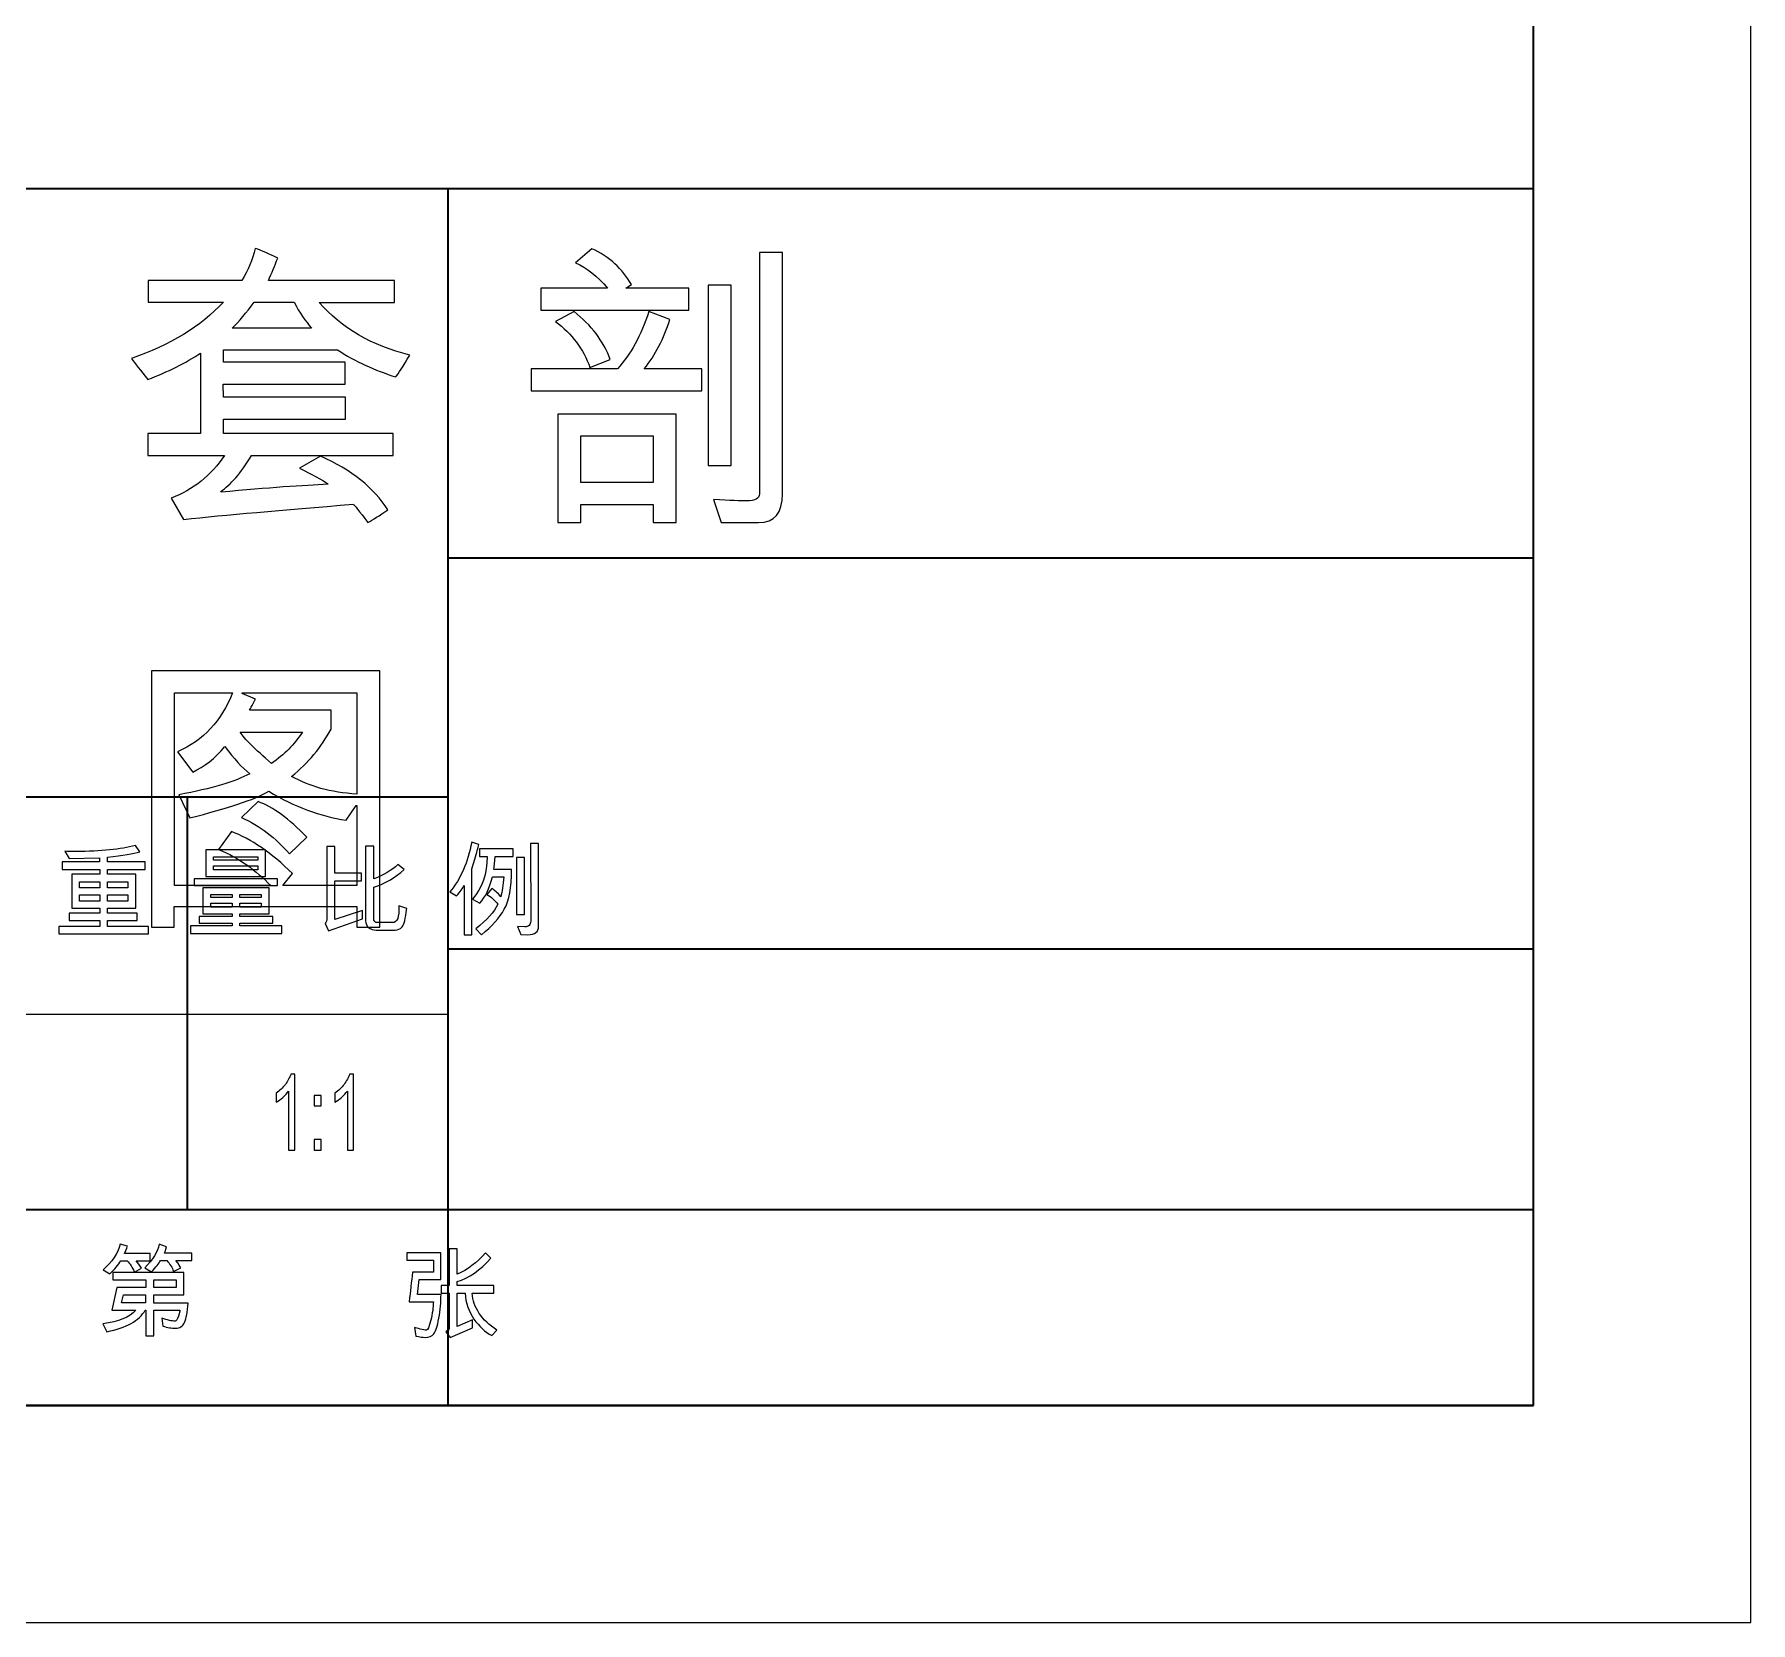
# Model space of a CAD drawing. Header units: millimetres. Extents: x -945 to 945, y -155 to 148.
# Drawn here: x -604.3 to -525.2, y -148.5 to -75.4 of the extents above; entities that cross this region are included whole.
import ezdxf

# ---------------------------------------------------------------- set-up
doc = ezdxf.new("R2010")
doc.units = ezdxf.units.MM
doc.header["$MEASUREMENT"] = 0
doc.layers.add('layer 1', color=7, linetype='Continuous')

msp = doc.modelspace()

# ---------------------------------------------------------------- linework, layer by layer
at = {"layer": 'layer 1', "lineweight": 18}
for points in [[(-525.2319, -148.5), (-525.2319, -148.5), (-525.2319, 148.5), (-525.2319, 148.5)], [(-585.2319, -120.5), (-585.2319, -120.5), (-635.2319, -120.5), (-635.2319, -120.5)], [(-945.2319, -148.5), (-945.2319, -148.5), (-525.2319, -148.5), (-525.2319, -148.5)]]:
    msp.add_open_spline(points, degree=3, dxfattribs=at)
at = {"layer": 'layer 1', "lineweight": 35}
for points in [[(-535.2319, -138.5), (-535.2319, -138.5), (-535.2319, 138.5), (-535.2319, 138.5)], [(-535.2319, -82.5), (-535.2319, -82.5), (-715.2319, -82.5), (-715.2319, -82.5)], [(-585.2319, -82.5), (-585.2319, -82.5), (-585.2319, -138.5), (-585.2319, -138.5)], [(-535.2319, -138.5), (-535.2319, -138.5), (-535.2319, -82.5), (-535.2319, -82.5)], [(-535.2319, -99.5), (-535.2319, -99.5), (-585.2319, -99.5), (-585.2319, -99.5)], [(-585.2319, -110.5), (-585.2319, -110.5), (-715.2319, -110.5), (-715.2319, -110.5)], [(-597.2319, -110.5), (-597.2319, -110.5), (-597.2319, -129.5), (-597.2319, -129.5)], [(-535.2319, -117.5), (-535.2319, -117.5), (-585.2319, -117.5), (-585.2319, -117.5)], [(-535.2319, -129.5), (-535.2319, -129.5), (-635.2319, -129.5), (-635.2319, -129.5)], [(-935.2319, -138.5), (-935.2319, -138.5), (-535.2319, -138.5), (-535.2319, -138.5)], [(-535.2319, -138.5), (-535.2319, -138.5), (-715.2319, -138.5), (-715.2319, -138.5)]]:
    msp.add_open_spline(points, degree=3, dxfattribs=at)
at = {"layer": 'layer 1', "color": 3}
for points, knots in [([(-586.9871, -90.1521), (-587.2996, -90.6753), (-587.5126, -91.0109), (-587.6237, -91.1544), (-588.6052, -90.8558), (-589.5033, -90.4415), (-590.3182, -89.9068), (-590.3182, -89.9068), (-595.5658, -89.9068), (-595.5658, -89.9068), (-595.5658, -89.9068), (-595.5658, -90.4762), (-595.5658, -90.4762), (-595.5658, -90.4762), (-589.957, -90.4762), (-589.957, -90.4762), (-589.957, -90.4762), (-589.957, -91.4878), (-589.957, -91.4878), (-589.957, -91.4878), (-595.5797, -91.4878), (-595.5797, -91.4878), (-595.5797, -91.4878), (-595.5658, -92.085), (-595.5658, -92.085), (-595.5658, -92.085), (-589.9432, -92.085), (-589.9432, -92.085), (-589.9432, -92.085), (-589.9432, -93.1012), (-589.9432, -93.1012), (-589.9432, -93.1012), (-595.5658, -93.1012), (-595.5658, -93.1012), (-595.5658, -93.1012), (-595.5658, -93.7656), (-595.5658, -93.7656), (-595.5658, -93.7656), (-587.7464, -93.7656), (-587.7464, -93.7656), (-587.7464, -93.7656), (-587.7464, -94.7771), (-587.7464, -94.7771), (-587.7464, -94.7771), (-594.2765, -94.7771), (-594.2765, -94.7771), (-594.7649, -95.5804), (-595.2371, -96.1336), (-595.6955, -96.4299), (-595.6955, -96.4299), (-595.6677, -96.4577), (-595.6677, -96.4577), (-593.4941, -96.2632), (-591.8598, -96.1429), (-590.7649, -96.0989), (-590.7649, -96.0989), (-590.7649, -96.0711), (-590.7649, -96.0711), (-591.0311, -95.8906), (-591.4663, -95.6544), (-592.0658, -95.3605), (-592.0658, -95.3605), (-591.0959, -94.8095), (-591.0959, -94.8095), (-589.6677, -95.4345), (-588.6353, -96.2563), (-587.9987, -97.2794), (-588.383, -97.5364), (-588.6862, -97.7308), (-588.9131, -97.8628), (-589.3205, -97.3234), (-589.545, -97.041), (-589.5844, -97.0132), (-592.8992, -97.2818), (-595.5057, -97.5132), (-597.4038, -97.7123), (-597.4038, -97.7123), (-597.9733, -96.7355), (-597.9733, -96.7355), (-596.9571, -96.3419), (-596.1399, -95.6892), (-595.5265, -94.7771), (-595.5265, -94.7771), (-599.052, -94.7771), (-599.052, -94.7771), (-599.052, -94.7771), (-599.052, -93.7656), (-599.052, -93.7656), (-599.052, -93.7656), (-596.6237, -93.7656), (-596.6237, -93.7656), (-596.6237, -93.7656), (-596.6237, -90.0572), (-596.6237, -90.0572), (-597.3158, -90.5132), (-598.126, -90.9206), (-599.052, -91.2771), (-599.3876, -90.8512), (-599.6376, -90.5294), (-599.8043, -90.3072), (-598.0288, -89.7007), (-596.6145, -88.835), (-595.5658, -87.71), (-595.5658, -87.71), (-599.0381, -87.71), (-599.0381, -87.71), (-599.0381, -87.71), (-599.0381, -86.7123), (-599.0381, -86.7123), (-599.0381, -86.7123), (-594.7186, -86.7123), (-594.7186, -86.7123), (-594.4293, -86.247), (-594.2256, -85.754), (-594.1075, -85.2355), (-593.7996, -85.3419), (-593.4547, -85.4924), (-593.0705, -85.6822), (-593.2024, -86.0341), (-593.3436, -86.379), (-593.4987, -86.7123), (-593.4987, -86.7123), (-587.6932, -86.7123), (-587.6932, -86.7123), (-587.6932, -86.7123), (-587.6932, -87.7239), (-587.6932, -87.7239), (-587.6932, -87.7239), (-591.1654, -87.7239), (-591.1654, -87.7239), (-590.1283, -88.9068), (-588.7371, -89.7169), (-586.9871, -90.1521)], [0, 0, 0, 0, 0.0227273, 0.0227273, 0.0227273, 0.0454545, 0.0454545, 0.0454545, 0.0681818, 0.0681818, 0.0681818, 0.0909091, 0.0909091, 0.0909091, 0.1136364, 0.1136364, 0.1136364, 0.1363636, 0.1363636, 0.1363636, 0.1590909, 0.1590909, 0.1590909, 0.1818182, 0.1818182, 0.1818182, 0.2045455, 0.2045455, 0.2045455, 0.2272727, 0.2272727, 0.2272727, 0.25, 0.25, 0.25, 0.2727273, 0.2727273, 0.2727273, 0.2954545, 0.2954545, 0.2954545, 0.3181818, 0.3181818, 0.3181818, 0.3409091, 0.3409091, 0.3409091, 0.3636364, 0.3636364, 0.3636364, 0.3863636, 0.3863636, 0.3863636, 0.4090909, 0.4090909, 0.4090909, 0.4318182, 0.4318182, 0.4318182, 0.4545455, 0.4545455, 0.4545455, 0.4772727, 0.4772727, 0.4772727, 0.5, 0.5, 0.5, 0.5227273, 0.5227273, 0.5227273, 0.5454545, 0.5454545, 0.5454545, 0.5681818, 0.5681818, 0.5681818, 0.5909091, 0.5909091, 0.5909091, 0.6136364, 0.6136364, 0.6136364, 0.6363636, 0.6363636, 0.6363636, 0.6590909, 0.6590909, 0.6590909, 0.6818182, 0.6818182, 0.6818182, 0.7045455, 0.7045455, 0.7045455, 0.7272727, 0.7272727, 0.7272727, 0.75, 0.75, 0.75, 0.7727273, 0.7727273, 0.7727273, 0.7954545, 0.7954545, 0.7954545, 0.8181818, 0.8181818, 0.8181818, 0.8409091, 0.8409091, 0.8409091, 0.8636364, 0.8636364, 0.8636364, 0.8863636, 0.8863636, 0.8863636, 0.9090909, 0.9090909, 0.9090909, 0.9318182, 0.9318182, 0.9318182, 0.9545455, 0.9545455, 0.9545455, 0.9772727, 0.9772727, 0.9772727, 1, 1, 1, 1]), ([(-574.129, -88.0827), (-574.129, -88.0827), (-580.9461, -88.0827), (-580.9461, -88.0827), (-580.9461, -88.0827), (-580.9461, -87.0711), (-580.9461, -87.0711), (-580.9461, -87.0711), (-577.879, -87.0711), (-577.879, -87.0711), (-578.342, -86.5248), (-578.8327, -86.1359), (-579.3512, -85.9068), (-579.3512, -85.9068), (-578.5989, -85.254), (-578.5989, -85.254), (-577.7934, -85.622), (-577.1892, -86.1706), (-576.7818, -86.9021), (-576.7818, -86.9021), (-577.0318, -87.0711), (-577.0318, -87.0711), (-577.0318, -87.0711), (-574.129, -87.0711), (-574.129, -87.0711), (-574.129, -87.0711), (-574.129, -88.0827), (-574.129, -88.0827)], [0, 0, 0, 0, 0.1111111, 0.1111111, 0.1111111, 0.2222222, 0.2222222, 0.2222222, 0.3333333, 0.3333333, 0.3333333, 0.4444444, 0.4444444, 0.4444444, 0.5555556, 0.5555556, 0.5555556, 0.6666667, 0.6666667, 0.6666667, 0.7777778, 0.7777778, 0.7777778, 0.8888889, 0.8888889, 0.8888889, 1, 1, 1, 1]), ([(-569.8234, -96.5318), (-569.8234, -97.4183), (-570.1892, -97.8628), (-570.923, -97.8628), (-570.923, -97.8628), (-572.6452, -97.8628), (-572.6452, -97.8628), (-572.6452, -97.8628), (-573.004, -96.8049), (-573.004, -96.8049), (-572.2262, -96.8443), (-571.717, -96.8651), (-571.4785, -96.8651), (-571.0804, -96.8651), (-570.8813, -96.7586), (-570.8813, -96.5456), (-570.8813, -96.5456), (-570.8813, -85.4322), (-570.8813, -85.4322), (-570.8813, -85.4322), (-569.8234, -85.4322), (-569.8234, -85.4322), (-569.8234, -85.4322), (-569.8234, -96.5318), (-569.8234, -96.5318)], [0, 0, 0, 0, 0.125, 0.125, 0.125, 0.25, 0.25, 0.25, 0.375, 0.375, 0.375, 0.5, 0.5, 0.5, 0.625, 0.625, 0.625, 0.75, 0.75, 0.75, 0.875, 0.875, 0.875, 1, 1, 1, 1]), ([(-572.1846, -95.2378), (-572.1846, -95.2378), (-573.2424, -95.2378), (-573.2424, -95.2378), (-573.2424, -95.2378), (-573.2424, -86.9299), (-573.2424, -86.9299), (-573.2424, -86.9299), (-572.1846, -86.9299), (-572.1846, -86.9299), (-572.1846, -86.9299), (-572.1846, -95.2378), (-572.1846, -95.2378)], [0, 0, 0, 0, 0.25, 0.25, 0.25, 0.5, 0.5, 0.5, 0.75, 0.75, 0.75, 1, 1, 1, 1]), ([(-591.5103, -88.9044), (-591.7904, -88.5966), (-592.0589, -88.1984), (-592.3182, -87.71), (-592.3182, -87.71), (-594.1492, -87.71), (-594.1492, -87.71), (-594.5103, -88.203), (-594.8506, -88.6012), (-595.1654, -88.9044), (-595.1654, -88.9044), (-591.5103, -88.9044), (-591.5103, -88.9044)], [0, 0, 0, 0, 0.25, 0.25, 0.25, 0.5, 0.5, 0.5, 0.75, 0.75, 0.75, 1, 1, 1, 1]), ([(-573.5341, -91.7933), (-573.5341, -91.7933), (-581.3929, -91.7933), (-581.3929, -91.7933), (-581.3929, -91.7933), (-581.3929, -90.7818), (-581.3929, -90.7818), (-581.3929, -90.7818), (-577.4184, -90.7818), (-577.4184, -90.7818), (-576.8211, -90.1267), (-576.3397, -89.247), (-575.9739, -88.1429), (-575.9739, -88.1429), (-575.004, -88.504), (-575.004, -88.504), (-575.2887, -89.3929), (-575.6822, -90.1544), (-576.1846, -90.7818), (-576.1846, -90.7818), (-573.5341, -90.7818), (-573.5341, -90.7818), (-573.5341, -90.7818), (-573.5341, -91.7933), (-573.5341, -91.7933)], [0, 0, 0, 0, 0.125, 0.125, 0.125, 0.25, 0.25, 0.25, 0.375, 0.375, 0.375, 0.5, 0.5, 0.5, 0.625, 0.625, 0.625, 0.75, 0.75, 0.75, 0.875, 0.875, 0.875, 1, 1, 1, 1]), ([(-577.7517, -90.3489), (-577.7517, -90.3489), (-578.6869, -90.7216), (-578.6869, -90.7216), (-578.9901, -89.8743), (-579.5179, -89.1683), (-580.2679, -88.5989), (-580.2679, -88.5989), (-579.4207, -88.1429), (-579.4207, -88.1429), (-578.629, -88.7679), (-578.0711, -89.5017), (-577.7517, -90.3489)], [0, 0, 0, 0, 0.25, 0.25, 0.25, 0.5, 0.5, 0.5, 0.75, 0.75, 0.75, 1, 1, 1, 1]), ([(-574.7123, -97.8628), (-574.7123, -97.8628), (-575.7702, -97.8628), (-575.7702, -97.8628), (-575.7702, -97.8628), (-575.7702, -97.0271), (-575.7702, -97.0271), (-575.7702, -97.0271), (-579.1151, -97.0271), (-579.1151, -97.0271), (-579.1151, -97.0271), (-579.1151, -97.8628), (-579.1151, -97.8628), (-579.1151, -97.8628), (-580.173, -97.8628), (-580.173, -97.8628), (-580.173, -97.8628), (-580.173, -92.8628), (-580.173, -92.8628), (-580.173, -92.8628), (-574.7123, -92.8628), (-574.7123, -92.8628), (-574.7123, -92.8628), (-574.7123, -97.8628), (-574.7123, -97.8628)], [0, 0, 0, 0, 0.125, 0.125, 0.125, 0.25, 0.25, 0.25, 0.375, 0.375, 0.375, 0.5, 0.5, 0.5, 0.625, 0.625, 0.625, 0.75, 0.75, 0.75, 0.875, 0.875, 0.875, 1, 1, 1, 1]), ([(-575.7702, -96.0179), (-575.7702, -96.0179), (-575.7702, -93.8743), (-575.7702, -93.8743), (-575.7702, -93.8743), (-579.1151, -93.8743), (-579.1151, -93.8743), (-579.1151, -93.8743), (-579.1151, -96.0179), (-579.1151, -96.0179), (-579.1151, -96.0179), (-575.7702, -96.0179), (-575.7702, -96.0179)], [0, 0, 0, 0, 0.25, 0.25, 0.25, 0.5, 0.5, 0.5, 0.75, 0.75, 0.75, 1, 1, 1, 1]), ([(-588.3714, -116.4855), (-588.3714, -116.4855), (-589.4293, -116.4855), (-589.4293, -116.4855), (-589.4293, -116.4855), (-589.4293, -115.5271), (-589.4293, -115.5271), (-589.4293, -115.5271), (-597.8321, -115.5271), (-597.8321, -115.5271), (-597.8321, -115.5271), (-597.8321, -116.4855), (-597.8321, -116.4855), (-597.8321, -116.4855), (-598.876, -116.4855), (-598.876, -116.4855), (-598.876, -116.4855), (-598.876, -104.6776), (-598.876, -104.6776), (-598.876, -104.6776), (-588.3714, -104.6776), (-588.3714, -104.6776), (-588.3714, -104.6776), (-588.3714, -116.4855), (-588.3714, -116.4855)], [0, 0, 0, 0, 0.125, 0.125, 0.125, 0.25, 0.25, 0.25, 0.375, 0.375, 0.375, 0.5, 0.5, 0.5, 0.625, 0.625, 0.625, 0.75, 0.75, 0.75, 0.875, 0.875, 0.875, 1, 1, 1, 1]), ([(-589.4293, -114.5711), (-589.4293, -114.5711), (-589.4293, -110.8767), (-589.4293, -110.8767), (-589.4293, -110.8767), (-589.4547, -110.8767), (-589.4547, -110.8767), (-589.4547, -110.8767), (-589.9177, -111.5549), (-589.9177, -111.5549), (-591.1006, -111.3906), (-592.2904, -110.9484), (-593.4848, -110.2239), (-594.1723, -110.622), (-595.3807, -111.0294), (-597.1121, -111.4461), (-597.1121, -111.4461), (-597.6214, -110.3882), (-597.6214, -110.3882), (-596.089, -110.1035), (-595.001, -109.7794), (-594.3598, -109.4183), (-594.7071, -109.1475), (-595.0867, -108.7285), (-595.4987, -108.1637), (-595.9594, -108.7146), (-596.4547, -109.1081), (-596.9825, -109.3419), (-596.9825, -109.3419), (-597.6816, -108.4137), (-597.6816, -108.4137), (-596.4964, -107.8952), (-595.6538, -106.9878), (-595.1515, -105.6938), (-595.1515, -105.6938), (-597.8182, -105.6938), (-597.8182, -105.6938), (-597.8182, -105.6938), (-597.8182, -114.5711), (-597.8182, -114.5711), (-597.8182, -114.5711), (-593.3899, -114.5711), (-593.3899, -114.5711), (-594.0589, -113.8628), (-594.8575, -113.3049), (-595.7904, -112.9044), (-595.7904, -112.9044), (-595.1932, -112.0827), (-595.1932, -112.0827), (-594.2973, -112.423), (-593.3621, -113.0665), (-592.3853, -114.0156), (-592.3853, -114.0156), (-592.832, -114.5711), (-592.832, -114.5711), (-592.832, -114.5711), (-589.4293, -114.5711), (-589.4293, -114.5711)], [0, 0, 0, 0, 0.0526316, 0.0526316, 0.0526316, 0.1052632, 0.1052632, 0.1052632, 0.1578947, 0.1578947, 0.1578947, 0.2105263, 0.2105263, 0.2105263, 0.2631579, 0.2631579, 0.2631579, 0.3157895, 0.3157895, 0.3157895, 0.3684211, 0.3684211, 0.3684211, 0.4210526, 0.4210526, 0.4210526, 0.4736842, 0.4736842, 0.4736842, 0.5263158, 0.5263158, 0.5263158, 0.5789474, 0.5789474, 0.5789474, 0.6315789, 0.6315789, 0.6315789, 0.6842105, 0.6842105, 0.6842105, 0.7368421, 0.7368421, 0.7368421, 0.7894737, 0.7894737, 0.7894737, 0.8421053, 0.8421053, 0.8421053, 0.8947368, 0.8947368, 0.8947368, 0.9473684, 0.9473684, 0.9473684, 1, 1, 1, 1]), ([(-589.4293, -110.3605), (-589.4293, -110.3605), (-589.4293, -105.6938), (-589.4293, -105.6938), (-589.4293, -105.6938), (-594.7047, -105.6938), (-594.7047, -105.6938), (-594.7047, -105.6938), (-594.7047, -105.7216), (-594.7047, -105.7216), (-594.7047, -105.7216), (-594.0936, -105.9855), (-594.0936, -105.9855), (-594.1584, -106.122), (-594.251, -106.2933), (-594.3737, -106.5017), (-594.3737, -106.5017), (-590.6098, -106.5017), (-590.6098, -106.5017), (-590.6098, -106.5017), (-590.6098, -107.3628), (-590.6098, -107.3628), (-591.0566, -108.1984), (-591.6631, -108.9253), (-592.427, -109.541), (-591.626, -110.0063), (-590.626, -110.2794), (-589.4293, -110.3605)], [0, 0, 0, 0, 0.1111111, 0.1111111, 0.1111111, 0.2222222, 0.2222222, 0.2222222, 0.3333333, 0.3333333, 0.3333333, 0.4444444, 0.4444444, 0.4444444, 0.5555556, 0.5555556, 0.5555556, 0.6666667, 0.6666667, 0.6666667, 0.7777778, 0.7777778, 0.7777778, 0.8888889, 0.8888889, 0.8888889, 1, 1, 1, 1]), ([(-591.9316, -107.5132), (-591.9316, -107.5132), (-594.7927, -107.5132), (-594.7927, -107.5132), (-594.6121, -107.8026), (-594.1307, -108.2794), (-593.3483, -108.9438), (-592.7742, -108.5456), (-592.302, -108.0688), (-591.9316, -107.5132)], [0, 0, 0, 0, 0.3333333, 0.3333333, 0.3333333, 0.6666667, 0.6666667, 0.6666667, 1, 1, 1, 1]), ([(-591.7348, -112.335), (-591.7348, -112.335), (-592.5288, -113.1128), (-592.5288, -113.1128), (-593.1515, -112.3813), (-593.8876, -111.8211), (-594.7325, -111.4322), (-594.7325, -111.4322), (-593.9733, -110.7054), (-593.9733, -110.7054), (-593.2904, -110.9507), (-592.5427, -111.4924), (-591.7348, -112.335)], [0, 0, 0, 0, 0.25, 0.25, 0.25, 0.5, 0.5, 0.5, 0.75, 0.75, 0.75, 1, 1, 1, 1]), ([(-599.0269, -116.7916), (-599.0269, -116.7916), (-603.1565, -116.7916), (-603.1565, -116.7916), (-603.1565, -116.7916), (-603.1565, -116.4475), (-603.1565, -116.4475), (-603.1565, -116.4475), (-601.2595, -116.4475), (-601.2595, -116.4475), (-601.2595, -116.4475), (-601.2595, -116.1833), (-601.2595, -116.1833), (-601.2595, -116.1833), (-602.6721, -116.1833), (-602.6721, -116.1833), (-602.6721, -116.1833), (-602.6721, -115.8407), (-602.6721, -115.8407), (-602.6721, -115.8407), (-601.2595, -115.8407), (-601.2595, -115.8407), (-601.2595, -115.8407), (-601.2595, -115.6157), (-601.2595, -115.6157), (-601.2595, -115.6157), (-602.5474, -115.6157), (-602.5474, -115.6157), (-602.5474, -115.6157), (-602.5474, -114.0495), (-602.5474, -114.0495), (-602.5474, -114.0495), (-601.2595, -114.0495), (-601.2595, -114.0495), (-601.2595, -114.0495), (-601.2595, -113.8221), (-601.2595, -113.8221), (-601.2595, -113.8221), (-603.0005, -113.8221), (-603.0005, -113.8221), (-603.0005, -113.8221), (-603.0005, -113.4796), (-603.0005, -113.4796), (-603.0005, -113.4796), (-601.2689, -113.4796), (-601.2689, -113.4796), (-601.2689, -113.4796), (-601.2689, -113.2867), (-601.2689, -113.2867), (-601.2689, -113.2867), (-602.6674, -113.3236), (-602.6674, -113.3236), (-602.6674, -113.3236), (-602.8743, -112.9904), (-602.8743, -112.9904), (-602.7128, -112.9967), (-602.5396, -112.9998), (-602.3522, -112.9998), (-601.2101, -112.9998), (-600.3007, -112.9073), (-599.6242, -112.7223), (-599.6242, -112.7223), (-599.4173, -113.0186), (-599.4173, -113.0186), (-599.7112, -113.0931), (-600.2067, -113.1723), (-600.9036, -113.2546), (-600.9036, -113.2546), (-600.9036, -113.4796), (-600.9036, -113.4796), (-600.9036, -113.4796), (-599.1766, -113.4796), (-599.1766, -113.4796), (-599.1766, -113.4796), (-599.1766, -113.8221), (-599.1766, -113.8221), (-599.1766, -113.8221), (-600.9036, -113.8221), (-600.9036, -113.8221), (-600.9036, -113.8221), (-600.9036, -114.0495), (-600.9036, -114.0495), (-600.9036, -114.0495), (-599.6078, -114.0495), (-599.6078, -114.0495), (-599.6078, -114.0495), (-599.6078, -115.6157), (-599.6078, -115.6157), (-599.6078, -115.6157), (-600.9036, -115.6157), (-600.9036, -115.6157), (-600.9036, -115.6157), (-600.9036, -115.8407), (-600.9036, -115.8407), (-600.9036, -115.8407), (-599.5435, -115.8407), (-599.5435, -115.8407), (-599.5435, -115.8407), (-599.5435, -116.1833), (-599.5435, -116.1833), (-599.5435, -116.1833), (-600.9036, -116.1833), (-600.9036, -116.1833), (-600.9036, -116.1833), (-600.9036, -116.4475), (-600.9036, -116.4475), (-600.9036, -116.4475), (-599.0269, -116.4475), (-599.0269, -116.4475), (-599.0269, -116.4475), (-599.0269, -116.7916), (-599.0269, -116.7916)], [0, 0, 0, 0, 0.027027, 0.027027, 0.027027, 0.0540541, 0.0540541, 0.0540541, 0.0810811, 0.0810811, 0.0810811, 0.1081081, 0.1081081, 0.1081081, 0.1351351, 0.1351351, 0.1351351, 0.1621622, 0.1621622, 0.1621622, 0.1891892, 0.1891892, 0.1891892, 0.2162162, 0.2162162, 0.2162162, 0.2432432, 0.2432432, 0.2432432, 0.2702703, 0.2702703, 0.2702703, 0.2972973, 0.2972973, 0.2972973, 0.3243243, 0.3243243, 0.3243243, 0.3513514, 0.3513514, 0.3513514, 0.3783784, 0.3783784, 0.3783784, 0.4054054, 0.4054054, 0.4054054, 0.4324324, 0.4324324, 0.4324324, 0.4594595, 0.4594595, 0.4594595, 0.4864865, 0.4864865, 0.4864865, 0.5135135, 0.5135135, 0.5135135, 0.5405405, 0.5405405, 0.5405405, 0.5675676, 0.5675676, 0.5675676, 0.5945946, 0.5945946, 0.5945946, 0.6216216, 0.6216216, 0.6216216, 0.6486486, 0.6486486, 0.6486486, 0.6756757, 0.6756757, 0.6756757, 0.7027027, 0.7027027, 0.7027027, 0.7297297, 0.7297297, 0.7297297, 0.7567568, 0.7567568, 0.7567568, 0.7837838, 0.7837838, 0.7837838, 0.8108108, 0.8108108, 0.8108108, 0.8378378, 0.8378378, 0.8378378, 0.8648649, 0.8648649, 0.8648649, 0.8918919, 0.8918919, 0.8918919, 0.9189189, 0.9189189, 0.9189189, 0.9459459, 0.9459459, 0.9459459, 0.972973, 0.972973, 0.972973, 1, 1, 1, 1]), ([(-593.6235, -114.1482), (-593.6235, -114.1482), (-596.3751, -114.1482), (-596.3751, -114.1482), (-596.3751, -114.1482), (-596.3751, -112.9198), (-596.3751, -112.9198), (-596.3751, -112.9198), (-593.6235, -112.9198), (-593.6235, -112.9198), (-593.6235, -112.9198), (-593.6235, -114.1482), (-593.6235, -114.1482)], [0, 0, 0, 0, 0.25, 0.25, 0.25, 0.5, 0.5, 0.5, 0.75, 0.75, 0.75, 1, 1, 1, 1]), ([(-589.1701, -116.0962), (-589.1701, -116.0962), (-590.7364, -116.6559), (-590.7364, -116.6559), (-590.7364, -116.6559), (-590.8783, -116.3141), (-590.8783, -116.3141), (-590.8281, -116.2608), (-590.803, -116.1738), (-590.803, -116.0546), (-590.803, -116.0546), (-590.803, -112.7724), (-590.803, -112.7724), (-590.803, -112.7724), (-590.4306, -112.7724), (-590.4306, -112.7724), (-590.4306, -112.7724), (-590.4306, -114.0039), (-590.4306, -114.0039), (-590.4306, -114.0039), (-589.2093, -114.0039), (-589.2093, -114.0039), (-589.2093, -114.0039), (-589.2093, -114.3481), (-589.2093, -114.3481), (-589.2093, -114.3481), (-590.4306, -114.3481), (-590.4306, -114.3481), (-590.4306, -114.3481), (-590.4306, -116.1346), (-590.4306, -116.1346), (-590.4306, -116.1346), (-589.1701, -115.7215), (-589.1701, -115.7215), (-589.1701, -115.7215), (-589.1701, -116.0962), (-589.1701, -116.0962)], [0, 0, 0, 0, 0.0833333, 0.0833333, 0.0833333, 0.1666667, 0.1666667, 0.1666667, 0.25, 0.25, 0.25, 0.3333333, 0.3333333, 0.3333333, 0.4166667, 0.4166667, 0.4166667, 0.5, 0.5, 0.5, 0.5833333, 0.5833333, 0.5833333, 0.6666667, 0.6666667, 0.6666667, 0.75, 0.75, 0.75, 0.8333333, 0.8333333, 0.8333333, 0.9166667, 0.9166667, 0.9166667, 1, 1, 1, 1]), ([(-587.1256, -115.6321), (-587.1782, -116.097), (-587.2495, -116.3784), (-587.3404, -116.4748), (-587.4314, -116.5712), (-587.5372, -116.6198), (-587.6564, -116.6198), (-587.6564, -116.6198), (-588.5312, -116.6198), (-588.5312, -116.6198), (-588.6739, -116.6198), (-588.7907, -116.5791), (-588.8824, -116.4991), (-588.9749, -116.4184), (-589.0204, -116.3173), (-589.0204, -116.1942), (-589.0204, -116.1942), (-589.0204, -112.752), (-589.0204, -112.752), (-589.0204, -112.752), (-588.6488, -112.752), (-588.6488, -112.752), (-588.6488, -112.752), (-588.6488, -114.2634), (-588.6488, -114.2634), (-588.1878, -114.0839), (-587.8163, -113.8644), (-587.5348, -113.6041), (-587.5348, -113.6041), (-587.2432, -113.8291), (-587.2432, -113.8291), (-587.6626, -114.2132), (-588.1314, -114.4852), (-588.6488, -114.6444), (-588.6488, -114.6444), (-588.6488, -116.1025), (-588.6488, -116.1025), (-588.6488, -116.1471), (-588.6331, -116.1871), (-588.6018, -116.2224), (-588.5704, -116.2577), (-588.5289, -116.2749), (-588.4787, -116.2749), (-588.4787, -116.2749), (-587.7873, -116.2749), (-587.7873, -116.2749), (-587.6681, -116.2749), (-587.5866, -116.2106), (-587.5435, -116.0813), (-587.5011, -115.9512), (-587.4815, -115.7575), (-587.4862, -115.4988), (-587.4862, -115.4988), (-587.1256, -115.6321), (-587.1256, -115.6321)], [0, 0, 0, 0, 0.0555556, 0.0555556, 0.0555556, 0.1111111, 0.1111111, 0.1111111, 0.1666667, 0.1666667, 0.1666667, 0.2222222, 0.2222222, 0.2222222, 0.2777778, 0.2777778, 0.2777778, 0.3333333, 0.3333333, 0.3333333, 0.3888889, 0.3888889, 0.3888889, 0.4444444, 0.4444444, 0.4444444, 0.5, 0.5, 0.5, 0.5555556, 0.5555556, 0.5555556, 0.6111111, 0.6111111, 0.6111111, 0.6666667, 0.6666667, 0.6666667, 0.7222222, 0.7222222, 0.7222222, 0.7777778, 0.7777778, 0.7777778, 0.8333333, 0.8333333, 0.8333333, 0.8888889, 0.8888889, 0.8888889, 0.9444444, 0.9444444, 0.9444444, 1, 1, 1, 1]), ([(-583.8099, -112.683), (-583.8373, -112.8304), (-583.8969, -113.053), (-583.9886, -113.3517), (-583.9886, -113.3517), (-584.1266, -113.7923), (-584.1266, -113.7923), (-584.1266, -113.7923), (-584.1266, -116.8354), (-584.1266, -116.8354), (-584.1266, -116.8354), (-584.4825, -116.8354), (-584.4825, -116.8354), (-584.4825, -116.8354), (-584.4825, -114.5683), (-584.4825, -114.5683), (-584.5436, -114.6953), (-584.6604, -114.8545), (-584.8321, -115.0442), (-584.8321, -115.0442), (-585.1465, -114.8647), (-585.1465, -114.8647), (-584.6353, -114.2508), (-584.2983, -113.4834), (-584.136, -112.5639), (-584.136, -112.5639), (-583.8099, -112.683), (-583.8099, -112.683)], [0, 0, 0, 0, 0.1111111, 0.1111111, 0.1111111, 0.2222222, 0.2222222, 0.2222222, 0.3333333, 0.3333333, 0.3333333, 0.4444444, 0.4444444, 0.4444444, 0.5555556, 0.5555556, 0.5555556, 0.6666667, 0.6666667, 0.6666667, 0.7777778, 0.7777778, 0.7777778, 0.8888889, 0.8888889, 0.8888889, 1, 1, 1, 1]), ([(-582.2295, -113.2271), (-582.2295, -113.2271), (-583.0495, -113.2271), (-583.0495, -113.2271), (-583.0706, -113.4771), (-583.091, -113.6778), (-583.1091, -113.8291), (-583.1091, -113.8291), (-582.2961, -113.8291), (-582.2961, -113.8291), (-582.2993, -114.6546), (-582.4114, -115.2637), (-582.6324, -115.6572), (-582.8543, -116.0507), (-583.2039, -116.4419), (-583.6837, -116.8307), (-583.6837, -116.8307), (-583.9384, -116.5571), (-583.9384, -116.5571), (-583.4328, -116.155), (-583.0973, -115.7787), (-582.9303, -115.4299), (-583.0636, -115.2449), (-583.2306, -115.0936), (-583.4305, -114.9775), (-583.4305, -114.9775), (-583.2125, -114.704), (-583.2125, -114.704), (-583.084, -114.7761), (-582.946, -114.9015), (-582.7994, -115.081), (-582.7336, -114.8513), (-582.6865, -114.5487), (-582.6591, -114.1732), (-582.6591, -114.1732), (-583.1757, -114.1732), (-583.1757, -114.1732), (-583.3199, -114.7032), (-583.5143, -115.1077), (-583.7589, -115.386), (-583.7589, -115.386), (-584.0968, -115.1931), (-584.0968, -115.1931), (-583.6484, -114.6836), (-583.4242, -114.0282), (-583.4242, -113.2271), (-583.4242, -113.2271), (-583.7683, -113.2271), (-583.7683, -113.2271), (-583.7683, -113.2271), (-583.7683, -112.8853), (-583.7683, -112.8853), (-583.7683, -112.8853), (-582.2295, -112.8853), (-582.2295, -112.8853), (-582.2295, -112.8853), (-582.2295, -113.2271), (-582.2295, -113.2271)], [0, 0, 0, 0, 0.0526316, 0.0526316, 0.0526316, 0.1052632, 0.1052632, 0.1052632, 0.1578947, 0.1578947, 0.1578947, 0.2105263, 0.2105263, 0.2105263, 0.2631579, 0.2631579, 0.2631579, 0.3157895, 0.3157895, 0.3157895, 0.3684211, 0.3684211, 0.3684211, 0.4210526, 0.4210526, 0.4210526, 0.4736842, 0.4736842, 0.4736842, 0.5263158, 0.5263158, 0.5263158, 0.5789474, 0.5789474, 0.5789474, 0.6315789, 0.6315789, 0.6315789, 0.6842105, 0.6842105, 0.6842105, 0.7368421, 0.7368421, 0.7368421, 0.7894737, 0.7894737, 0.7894737, 0.8421053, 0.8421053, 0.8421053, 0.8947368, 0.8947368, 0.8947368, 0.9473684, 0.9473684, 0.9473684, 1, 1, 1, 1]), ([(-581.0536, -116.4403), (-581.0536, -116.7053), (-581.2198, -116.8354), (-581.5522, -116.8307), (-581.5522, -116.8307), (-581.8689, -116.826), (-581.8689, -116.826), (-581.8689, -116.826), (-582.0233, -116.4497), (-582.0233, -116.4497), (-582.0233, -116.4497), (-581.6808, -116.4678), (-581.6808, -116.4678), (-581.6086, -116.474), (-581.5467, -116.4529), (-581.495, -116.4035), (-581.4425, -116.3549), (-581.4166, -116.2922), (-581.4166, -116.2153), (-581.4166, -116.2153), (-581.426, -112.6258), (-581.426, -112.6258), (-581.426, -112.6258), (-581.0536, -112.6258), (-581.0536, -112.6258), (-581.0536, -112.6258), (-581.0536, -116.4403), (-581.0536, -116.4403)], [0, 0, 0, 0, 0.1111111, 0.1111111, 0.1111111, 0.2222222, 0.2222222, 0.2222222, 0.3333333, 0.3333333, 0.3333333, 0.4444444, 0.4444444, 0.4444444, 0.5555556, 0.5555556, 0.5555556, 0.6666667, 0.6666667, 0.6666667, 0.7777778, 0.7777778, 0.7777778, 0.8888889, 0.8888889, 0.8888889, 1, 1, 1, 1]), ([(-593.9818, -113.3949), (-593.9818, -113.3949), (-593.9818, -113.2436), (-593.9818, -113.2436), (-593.9818, -113.2436), (-596.0184, -113.2436), (-596.0184, -113.2436), (-596.0184, -113.2436), (-596.0184, -113.3949), (-596.0184, -113.3949), (-596.0184, -113.3949), (-593.9818, -113.3949), (-593.9818, -113.3949)], [0, 0, 0, 0, 0.25, 0.25, 0.25, 0.5, 0.5, 0.5, 0.75, 0.75, 0.75, 1, 1, 1, 1]), ([(-593.9818, -113.8425), (-593.9818, -113.8425), (-593.9818, -113.6685), (-593.9818, -113.6685), (-593.9818, -113.6685), (-596.0184, -113.6685), (-596.0184, -113.6685), (-596.0184, -113.6685), (-596.0184, -113.8425), (-596.0184, -113.8425), (-596.0184, -113.8425), (-593.9818, -113.8425), (-593.9818, -113.8425)], [0, 0, 0, 0, 0.25, 0.25, 0.25, 0.5, 0.5, 0.5, 0.75, 0.75, 0.75, 1, 1, 1, 1]), ([(-581.7082, -115.8986), (-581.7082, -115.8986), (-582.0664, -115.8986), (-582.0664, -115.8986), (-582.0664, -115.8986), (-582.0664, -113.2757), (-582.0664, -113.2757), (-582.0664, -113.2757), (-581.7082, -113.2757), (-581.7082, -113.2757), (-581.7082, -113.2757), (-581.7082, -115.8986), (-581.7082, -115.8986)], [0, 0, 0, 0, 0.25, 0.25, 0.25, 0.5, 0.5, 0.5, 0.75, 0.75, 0.75, 1, 1, 1, 1]), ([(-601.2595, -114.6695), (-601.2595, -114.6695), (-601.2595, -114.392), (-601.2595, -114.392), (-601.2595, -114.392), (-602.1915, -114.392), (-602.1915, -114.392), (-602.1915, -114.392), (-602.1915, -114.6695), (-602.1915, -114.6695), (-602.1915, -114.6695), (-601.2595, -114.6695), (-601.2595, -114.6695)], [0, 0, 0, 0, 0.25, 0.25, 0.25, 0.5, 0.5, 0.5, 0.75, 0.75, 0.75, 1, 1, 1, 1]), ([(-599.9668, -114.6695), (-599.9668, -114.6695), (-599.9668, -114.392), (-599.9668, -114.392), (-599.9668, -114.392), (-600.9036, -114.392), (-600.9036, -114.392), (-600.9036, -114.392), (-600.9036, -114.6695), (-600.9036, -114.6695), (-600.9036, -114.6695), (-599.9668, -114.6695), (-599.9668, -114.6695)], [0, 0, 0, 0, 0.25, 0.25, 0.25, 0.5, 0.5, 0.5, 0.75, 0.75, 0.75, 1, 1, 1, 1]), ([(-593.0787, -114.5614), (-593.0787, -114.5614), (-596.9121, -114.5614), (-596.9121, -114.5614), (-596.9121, -114.5614), (-596.9121, -114.2564), (-596.9121, -114.2564), (-596.9121, -114.2564), (-593.0787, -114.2564), (-593.0787, -114.2564), (-593.0787, -114.2564), (-593.0787, -114.5614), (-593.0787, -114.5614)], [0, 0, 0, 0, 0.25, 0.25, 0.25, 0.5, 0.5, 0.5, 0.75, 0.75, 0.75, 1, 1, 1, 1]), ([(-601.2595, -115.2896), (-601.2595, -115.2896), (-601.2595, -114.9933), (-601.2595, -114.9933), (-601.2595, -114.9933), (-602.1915, -114.9933), (-602.1915, -114.9933), (-602.1915, -114.9933), (-602.1915, -115.2896), (-602.1915, -115.2896), (-602.1915, -115.2896), (-601.2595, -115.2896), (-601.2595, -115.2896)], [0, 0, 0, 0, 0.25, 0.25, 0.25, 0.5, 0.5, 0.5, 0.75, 0.75, 0.75, 1, 1, 1, 1]), ([(-599.9668, -115.2896), (-599.9668, -115.2896), (-599.9668, -114.9933), (-599.9668, -114.9933), (-599.9668, -114.9933), (-600.9036, -114.9933), (-600.9036, -114.9933), (-600.9036, -114.9933), (-600.9036, -115.2896), (-600.9036, -115.2896), (-600.9036, -115.2896), (-599.9668, -115.2896), (-599.9668, -115.2896)], [0, 0, 0, 0, 0.25, 0.25, 0.25, 0.5, 0.5, 0.5, 0.75, 0.75, 0.75, 1, 1, 1, 1]), ([(-592.8859, -116.7712), (-592.8859, -116.7712), (-597.0892, -116.7712), (-597.0892, -116.7712), (-597.0892, -116.7712), (-597.0892, -116.4286), (-597.0892, -116.4286), (-597.0892, -116.4286), (-595.171, -116.4286), (-595.171, -116.4286), (-595.171, -116.4286), (-595.171, -116.293), (-595.171, -116.293), (-595.171, -116.293), (-596.68, -116.293), (-596.68, -116.293), (-596.68, -116.293), (-596.68, -115.9857), (-596.68, -115.9857), (-596.68, -115.9857), (-595.171, -115.9857), (-595.171, -115.9857), (-595.171, -115.9857), (-595.171, -115.8634), (-595.171, -115.8634), (-595.171, -115.8634), (-596.5123, -115.8634), (-596.5123, -115.8634), (-596.5123, -115.8634), (-596.5123, -114.6695), (-596.5123, -114.6695), (-596.5123, -114.6695), (-593.4668, -114.6695), (-593.4668, -114.6695), (-593.4668, -114.6695), (-593.4668, -115.8634), (-593.4668, -115.8634), (-593.4668, -115.8634), (-594.8127, -115.8634), (-594.8127, -115.8634), (-594.8127, -115.8634), (-594.8127, -115.9857), (-594.8127, -115.9857), (-594.8127, -115.9857), (-593.2904, -115.9857), (-593.2904, -115.9857), (-593.2904, -115.9857), (-593.2904, -116.293), (-593.2904, -116.293), (-593.2904, -116.293), (-594.8127, -116.293), (-594.8127, -116.293), (-594.8127, -116.293), (-594.8127, -116.4286), (-594.8127, -116.4286), (-594.8127, -116.4286), (-592.8859, -116.4286), (-592.8859, -116.4286), (-592.8859, -116.4286), (-592.8859, -116.7712), (-592.8859, -116.7712)], [0, 0, 0, 0, 0.05, 0.05, 0.05, 0.1, 0.1, 0.1, 0.15, 0.15, 0.15, 0.2, 0.2, 0.2, 0.25, 0.25, 0.25, 0.3, 0.3, 0.3, 0.35, 0.35, 0.35, 0.4, 0.4, 0.4, 0.45, 0.45, 0.45, 0.5, 0.5, 0.5, 0.55, 0.55, 0.55, 0.6, 0.6, 0.6, 0.65, 0.65, 0.65, 0.7, 0.7, 0.7, 0.75, 0.75, 0.75, 0.8, 0.8, 0.8, 0.85, 0.85, 0.85, 0.9, 0.9, 0.9, 0.95, 0.95, 0.95, 1, 1, 1, 1]), ([(-595.171, -115.1219), (-595.171, -115.1219), (-595.171, -114.9753), (-595.171, -114.9753), (-595.171, -114.9753), (-596.154, -114.9753), (-596.154, -114.9753), (-596.154, -114.9753), (-596.154, -115.1219), (-596.154, -115.1219), (-596.154, -115.1219), (-595.171, -115.1219), (-595.171, -115.1219)], [0, 0, 0, 0, 0.25, 0.25, 0.25, 0.5, 0.5, 0.5, 0.75, 0.75, 0.75, 1, 1, 1, 1]), ([(-595.171, -115.5585), (-595.171, -115.5585), (-595.171, -115.3837), (-595.171, -115.3837), (-595.171, -115.3837), (-596.154, -115.3837), (-596.154, -115.3837), (-596.154, -115.3837), (-596.154, -115.5585), (-596.154, -115.5585), (-596.154, -115.5585), (-595.171, -115.5585), (-595.171, -115.5585)], [0, 0, 0, 0, 0.25, 0.25, 0.25, 0.5, 0.5, 0.5, 0.75, 0.75, 0.75, 1, 1, 1, 1]), ([(-593.8258, -115.1219), (-593.8258, -115.1219), (-593.8258, -114.9753), (-593.8258, -114.9753), (-593.8258, -114.9753), (-594.8127, -114.9753), (-594.8127, -114.9753), (-594.8127, -114.9753), (-594.8127, -115.1219), (-594.8127, -115.1219), (-594.8127, -115.1219), (-593.8258, -115.1219), (-593.8258, -115.1219)], [0, 0, 0, 0, 0.25, 0.25, 0.25, 0.5, 0.5, 0.5, 0.75, 0.75, 0.75, 1, 1, 1, 1]), ([(-593.8258, -115.5585), (-593.8258, -115.5585), (-593.8258, -115.3837), (-593.8258, -115.3837), (-593.8258, -115.3837), (-594.8127, -115.3837), (-594.8127, -115.3837), (-594.8127, -115.3837), (-594.8127, -115.5585), (-594.8127, -115.5585), (-594.8127, -115.5585), (-593.8258, -115.5585), (-593.8258, -115.5585)], [0, 0, 0, 0, 0.25, 0.25, 0.25, 0.5, 0.5, 0.5, 0.75, 0.75, 0.75, 1, 1, 1, 1]), ([(-592.2795, -126.75), (-592.2795, -126.75), (-592.5648, -126.75), (-592.5648, -126.75), (-592.5648, -126.75), (-592.5648, -124.0262), (-592.5648, -124.0262), (-592.6334, -124.125), (-592.7237, -124.223), (-592.835, -124.3211), (-592.9463, -124.4191), (-593.0468, -124.4928), (-593.1355, -124.5414), (-593.1355, -124.5414), (-593.1355, -124.1282), (-593.1355, -124.1282), (-592.9761, -124.0164), (-592.8367, -123.8803), (-592.7172, -123.7199), (-592.5978, -123.5603), (-592.513, -123.4056), (-592.4632, -123.2549), (-592.4632, -123.2549), (-592.2795, -123.2549), (-592.2795, -123.2549), (-592.2795, -123.2549), (-592.2795, -126.75), (-592.2795, -126.75)], [0, 0, 0, 0, 0.1111111, 0.1111111, 0.1111111, 0.2222222, 0.2222222, 0.2222222, 0.3333333, 0.3333333, 0.3333333, 0.4444444, 0.4444444, 0.4444444, 0.5555556, 0.5555556, 0.5555556, 0.6666667, 0.6666667, 0.6666667, 0.7777778, 0.7777778, 0.7777778, 0.8888889, 0.8888889, 0.8888889, 1, 1, 1, 1]), ([(-589.5754, -126.75), (-589.5754, -126.75), (-589.8607, -126.75), (-589.8607, -126.75), (-589.8607, -126.75), (-589.8607, -124.0262), (-589.8607, -124.0262), (-589.9293, -124.125), (-590.0195, -124.223), (-590.1309, -124.3211), (-590.2422, -124.4191), (-590.3427, -124.4928), (-590.4313, -124.5414), (-590.4313, -124.5414), (-590.4313, -124.1282), (-590.4313, -124.1282), (-590.2719, -124.0164), (-590.1325, -123.8803), (-590.0131, -123.7199), (-589.8937, -123.5603), (-589.8088, -123.4056), (-589.7591, -123.2549), (-589.7591, -123.2549), (-589.5754, -123.2549), (-589.5754, -123.2549), (-589.5754, -123.2549), (-589.5754, -126.75), (-589.5754, -126.75)], [0, 0, 0, 0, 0.1111111, 0.1111111, 0.1111111, 0.2222222, 0.2222222, 0.2222222, 0.3333333, 0.3333333, 0.3333333, 0.4444444, 0.4444444, 0.4444444, 0.5555556, 0.5555556, 0.5555556, 0.6666667, 0.6666667, 0.6666667, 0.7777778, 0.7777778, 0.7777778, 0.8888889, 0.8888889, 0.8888889, 1, 1, 1, 1]), ([(-591.3905, -124.7132), (-591.3905, -124.7132), (-591.3905, -124.2271), (-591.3905, -124.2271), (-591.3905, -124.2271), (-591.0663, -124.2271), (-591.0663, -124.2271), (-591.0663, -124.2271), (-591.0663, -124.7132), (-591.0663, -124.7132), (-591.0663, -124.7132), (-591.3905, -124.7132), (-591.3905, -124.7132)], [0, 0, 0, 0, 0.25, 0.25, 0.25, 0.5, 0.5, 0.5, 0.75, 0.75, 0.75, 1, 1, 1, 1]), ([(-591.3905, -126.75), (-591.3905, -126.75), (-591.3905, -126.2639), (-591.3905, -126.2639), (-591.3905, -126.2639), (-591.0663, -126.2639), (-591.0663, -126.2639), (-591.0663, -126.2639), (-591.0663, -126.75), (-591.0663, -126.75), (-591.0663, -126.75), (-591.3905, -126.75), (-591.3905, -126.75)], [0, 0, 0, 0, 0.25, 0.25, 0.25, 0.5, 0.5, 0.5, 0.75, 0.75, 0.75, 1, 1, 1, 1]), ([(-598.9452, -131.5013), (-598.9452, -131.5013), (-598.9499, -131.8368), (-598.9499, -131.8368), (-598.9499, -131.8368), (-599.5935, -131.8368), (-599.5935, -131.8368), (-599.4986, -131.9442), (-599.4155, -132.061), (-599.345, -132.188), (-599.345, -132.188), (-599.6601, -132.3675), (-599.6601, -132.3675), (-599.7636, -132.1449), (-599.8804, -131.9685), (-600.0089, -131.8368), (-600.0089, -131.8368), (-600.2864, -131.8368), (-600.2864, -131.8368), (-600.4048, -132.0312), (-600.5757, -132.2335), (-600.7991, -132.4428), (-600.7991, -132.4428), (-601.1088, -132.2641), (-601.1088, -132.2641), (-600.7004, -131.898), (-600.4385, -131.5029), (-600.3233, -131.0788), (-600.3233, -131.0788), (-599.9901, -131.1681), (-599.9901, -131.1681), (-599.9933, -131.1885), (-600.0356, -131.2991), (-600.1171, -131.5013), (-600.1171, -131.5013), (-598.9452, -131.5013), (-598.9452, -131.5013)], [0, 0, 0, 0, 0.0833333, 0.0833333, 0.0833333, 0.1666667, 0.1666667, 0.1666667, 0.25, 0.25, 0.25, 0.3333333, 0.3333333, 0.3333333, 0.4166667, 0.4166667, 0.4166667, 0.5, 0.5, 0.5, 0.5833333, 0.5833333, 0.5833333, 0.6666667, 0.6666667, 0.6666667, 0.75, 0.75, 0.75, 0.8333333, 0.8333333, 0.8333333, 0.9166667, 0.9166667, 0.9166667, 1, 1, 1, 1]), ([(-597.0254, -131.8227), (-597.0254, -131.8227), (-597.7654, -131.8227), (-597.7654, -131.8227), (-597.6321, -131.996), (-597.5514, -132.1112), (-597.5239, -132.17), (-597.5239, -132.17), (-597.8681, -132.3307), (-597.8681, -132.3307), (-597.9253, -132.1527), (-598.0288, -131.9834), (-598.1785, -131.8227), (-598.1785, -131.8227), (-598.4654, -131.8227), (-598.4654, -131.8227), (-598.5438, -131.9576), (-598.681, -132.1347), (-598.8785, -132.3534), (-598.8785, -132.3534), (-599.1937, -132.1653), (-599.1937, -132.1653), (-598.8244, -131.7914), (-598.6026, -131.4292), (-598.5273, -131.0788), (-598.5273, -131.0788), (-598.1926, -131.1964), (-598.1926, -131.1964), (-598.2302, -131.3508), (-598.2585, -131.448), (-598.2773, -131.488), (-598.2773, -131.488), (-597.0254, -131.488), (-597.0254, -131.488), (-597.0254, -131.488), (-597.0254, -131.8227), (-597.0254, -131.8227)], [0, 0, 0, 0, 0.0833333, 0.0833333, 0.0833333, 0.1666667, 0.1666667, 0.1666667, 0.25, 0.25, 0.25, 0.3333333, 0.3333333, 0.3333333, 0.4166667, 0.4166667, 0.4166667, 0.5, 0.5, 0.5, 0.5833333, 0.5833333, 0.5833333, 0.6666667, 0.6666667, 0.6666667, 0.75, 0.75, 0.75, 0.8333333, 0.8333333, 0.8333333, 0.9166667, 0.9166667, 0.9166667, 1, 1, 1, 1]), ([(-585.5472, -133.3883), (-585.5488, -133.7465), (-585.5817, -134.1118), (-585.6468, -134.4826), (-585.7118, -134.8542), (-585.7894, -135.0941), (-585.8788, -135.203), (-585.969, -135.3112), (-586.1038, -135.3661), (-586.2841, -135.3661), (-586.3884, -135.3661), (-586.5271, -135.3457), (-586.7004, -135.3065), (-586.7004, -135.3065), (-586.7693, -134.9161), (-586.7693, -134.9161), (-586.7137, -134.9263), (-586.6243, -134.949), (-586.5005, -134.9835), (-586.3766, -135.018), (-586.2825, -135.0353), (-586.2198, -135.0353), (-586.1665, -135.0353), (-586.0999, -134.8832), (-586.0207, -134.5782), (-585.9407, -134.2733), (-585.9008, -133.9911), (-585.9008, -133.7308), (-585.9008, -133.7308), (-587.0194, -133.7308), (-587.0194, -133.7308), (-586.9567, -133.2589), (-586.9057, -132.8027), (-586.8681, -132.3621), (-586.8681, -132.3621), (-585.889, -132.3621), (-585.889, -132.3621), (-585.889, -132.3621), (-585.889, -131.8173), (-585.889, -131.8173), (-585.889, -131.8173), (-587.1182, -131.8173), (-587.1182, -131.8173), (-587.1182, -131.8173), (-587.1182, -131.4731), (-587.1182, -131.4731), (-587.1182, -131.4731), (-585.5519, -131.4731), (-585.5519, -131.4731), (-585.5519, -131.4731), (-585.5519, -132.7062), (-585.5519, -132.7062), (-585.5519, -132.7062), (-586.5483, -132.7062), (-586.5483, -132.7062), (-586.5483, -132.7062), (-586.629, -133.3883), (-586.629, -133.3883), (-586.629, -133.3883), (-585.5472, -133.3883), (-585.5472, -133.3883)], [0, 0, 0, 0, 0.05, 0.05, 0.05, 0.1, 0.1, 0.1, 0.15, 0.15, 0.15, 0.2, 0.2, 0.2, 0.25, 0.25, 0.25, 0.3, 0.3, 0.3, 0.35, 0.35, 0.35, 0.4, 0.4, 0.4, 0.45, 0.45, 0.45, 0.5, 0.5, 0.5, 0.55, 0.55, 0.55, 0.6, 0.6, 0.6, 0.65, 0.65, 0.65, 0.7, 0.7, 0.7, 0.75, 0.75, 0.75, 0.8, 0.8, 0.8, 0.85, 0.85, 0.85, 0.9, 0.9, 0.9, 0.95, 0.95, 0.95, 1, 1, 1, 1]), ([(-582.9752, -135.0353), (-582.9752, -135.0353), (-583.2096, -135.2877), (-583.2096, -135.2877), (-583.5153, -135.1191), (-583.7889, -134.8659), (-584.0303, -134.5265), (-584.2718, -134.1871), (-584.409, -133.7873), (-584.4427, -133.3263), (-584.4427, -133.3263), (-584.808, -133.3263), (-584.808, -133.3263), (-584.808, -133.3263), (-584.808, -134.8746), (-584.808, -134.8746), (-584.808, -134.8746), (-584.0938, -134.5602), (-584.0938, -134.5602), (-584.0938, -134.5602), (-584.0938, -134.9318), (-584.0938, -134.9318), (-584.0938, -134.9318), (-585.12, -135.3778), (-585.12, -135.3778), (-585.12, -135.3778), (-585.3316, -135.1089), (-585.3316, -135.1089), (-585.2211, -135.0643), (-585.1662, -135.0023), (-585.1662, -134.9224), (-585.1662, -134.9224), (-585.1662, -133.3263), (-585.1662, -133.3263), (-585.1662, -133.3263), (-585.5472, -133.3263), (-585.5472, -133.3263), (-585.5472, -133.3263), (-585.5472, -132.9845), (-585.5472, -132.9845), (-585.5472, -132.9845), (-585.1662, -132.9845), (-585.1662, -132.9845), (-585.1662, -132.9845), (-585.1662, -131.2897), (-585.1662, -131.2897), (-585.1662, -131.2897), (-584.808, -131.2897), (-584.808, -131.2897), (-584.808, -131.2897), (-584.808, -132.4609), (-584.808, -132.4609), (-584.3298, -132.2571), (-583.8947, -131.9294), (-583.5012, -131.4778), (-583.5012, -131.4778), (-583.248, -131.7279), (-583.248, -131.7279), (-583.7458, -132.279), (-584.2655, -132.6349), (-584.808, -132.7964), (-584.808, -132.7964), (-584.808, -132.9845), (-584.808, -132.9845), (-584.808, -132.9845), (-583.1108, -132.9845), (-583.1108, -132.9845), (-583.1108, -132.9845), (-583.1108, -133.3263), (-583.1108, -133.3263), (-583.1108, -133.3263), (-584.1166, -133.3263), (-584.1166, -133.3263), (-584.0609, -134.0036), (-583.6807, -134.5727), (-582.9752, -135.0353)], [0, 0, 0, 0, 0.04, 0.04, 0.04, 0.08, 0.08, 0.08, 0.12, 0.12, 0.12, 0.16, 0.16, 0.16, 0.2, 0.2, 0.2, 0.24, 0.24, 0.24, 0.28, 0.28, 0.28, 0.32, 0.32, 0.32, 0.36, 0.36, 0.36, 0.4, 0.4, 0.4, 0.44, 0.44, 0.44, 0.48, 0.48, 0.48, 0.52, 0.52, 0.52, 0.56, 0.56, 0.56, 0.6, 0.6, 0.6, 0.64, 0.64, 0.64, 0.68, 0.68, 0.68, 0.72, 0.72, 0.72, 0.76, 0.76, 0.76, 0.8, 0.8, 0.8, 0.84, 0.84, 0.84, 0.88, 0.88, 0.88, 0.92, 0.92, 0.92, 0.96, 0.96, 0.96, 1, 1, 1, 1]), ([(-597.1955, -133.7888), (-597.2245, -134.2019), (-597.2786, -134.4982), (-597.3585, -134.6777), (-597.4385, -134.8565), (-597.578, -134.9466), (-597.7787, -134.9466), (-597.9519, -134.9466), (-598.1479, -134.9145), (-598.3666, -134.8502), (-598.3666, -134.8502), (-598.4082, -134.4849), (-598.4082, -134.4849), (-598.1448, -134.575), (-597.941, -134.6205), (-597.7975, -134.6205), (-597.7387, -134.6205), (-597.6878, -134.5437), (-597.6431, -134.3916), (-597.5992, -134.2395), (-597.5764, -134.1494), (-597.5764, -134.1219), (-597.5764, -134.1219), (-598.7758, -134.1219), (-598.7758, -134.1219), (-598.7758, -134.1219), (-598.7758, -135.2931), (-598.7758, -135.2931), (-598.7758, -135.2931), (-599.1474, -135.2931), (-599.1474, -135.2931), (-599.1474, -135.2931), (-599.1474, -134.1172), (-599.1474, -134.1172), (-599.1474, -134.1172), (-599.1709, -134.1172), (-599.1709, -134.1172), (-599.4461, -134.5978), (-600.0356, -134.927), (-600.9387, -135.105), (-600.9387, -135.105), (-601.1182, -134.7467), (-601.1182, -134.7467), (-600.4001, -134.6487), (-599.8953, -134.4402), (-599.6044, -134.1219), (-599.6044, -134.1219), (-600.7004, -134.1219), (-600.7004, -134.1219), (-600.7004, -134.1219), (-600.4769, -133.0676), (-600.4769, -133.0676), (-600.4769, -133.0676), (-599.1474, -133.0676), (-599.1474, -133.0676), (-599.1474, -133.0676), (-599.1474, -132.7117), (-599.1474, -132.7117), (-599.1474, -132.7117), (-600.6612, -132.7117), (-600.6612, -132.7117), (-600.6612, -132.7117), (-600.6612, -132.3762), (-600.6612, -132.3762), (-600.6612, -132.3762), (-597.3883, -132.3762), (-597.3883, -132.3762), (-597.3883, -132.3762), (-597.3883, -133.4031), (-597.3883, -133.4031), (-597.3883, -133.4031), (-598.7758, -133.4031), (-598.7758, -133.4031), (-598.7758, -133.4031), (-598.7805, -133.7888), (-598.7805, -133.7888), (-598.7805, -133.7888), (-597.1955, -133.7888), (-597.1955, -133.7888)], [0, 0, 0, 0, 0.0384615, 0.0384615, 0.0384615, 0.0769231, 0.0769231, 0.0769231, 0.1153846, 0.1153846, 0.1153846, 0.1538462, 0.1538462, 0.1538462, 0.1923077, 0.1923077, 0.1923077, 0.2307692, 0.2307692, 0.2307692, 0.2692308, 0.2692308, 0.2692308, 0.3076923, 0.3076923, 0.3076923, 0.3461538, 0.3461538, 0.3461538, 0.3846154, 0.3846154, 0.3846154, 0.4230769, 0.4230769, 0.4230769, 0.4615385, 0.4615385, 0.4615385, 0.5, 0.5, 0.5, 0.5384615, 0.5384615, 0.5384615, 0.5769231, 0.5769231, 0.5769231, 0.6153846, 0.6153846, 0.6153846, 0.6538462, 0.6538462, 0.6538462, 0.6923077, 0.6923077, 0.6923077, 0.7307692, 0.7307692, 0.7307692, 0.7692308, 0.7692308, 0.7692308, 0.8076923, 0.8076923, 0.8076923, 0.8461538, 0.8461538, 0.8461538, 0.8846154, 0.8846154, 0.8846154, 0.9230769, 0.9230769, 0.9230769, 0.9615385, 0.9615385, 0.9615385, 1, 1, 1, 1]), ([(-597.7466, -133.0676), (-597.7466, -133.0676), (-597.7466, -132.7117), (-597.7466, -132.7117), (-597.7466, -132.7117), (-598.7758, -132.7117), (-598.7758, -132.7117), (-598.7758, -132.7117), (-598.7758, -133.0676), (-598.7758, -133.0676), (-598.7758, -133.0676), (-597.7466, -133.0676), (-597.7466, -133.0676)], [0, 0, 0, 0, 0.25, 0.25, 0.25, 0.5, 0.5, 0.5, 0.75, 0.75, 0.75, 1, 1, 1, 1]), ([(-599.1521, -133.7841), (-599.1521, -133.7841), (-599.1521, -133.4031), (-599.1521, -133.4031), (-599.1521, -133.4031), (-600.1767, -133.4031), (-600.1767, -133.4031), (-600.1767, -133.4031), (-600.2614, -133.7841), (-600.2614, -133.7841), (-600.2614, -133.7841), (-599.1521, -133.7841), (-599.1521, -133.7841)], [0, 0, 0, 0, 0.25, 0.25, 0.25, 0.5, 0.5, 0.5, 0.75, 0.75, 0.75, 1, 1, 1, 1])]:
    msp.add_open_spline(points, degree=3, knots=knots, dxfattribs=at)

doc.saveas('drawing.dxf')
